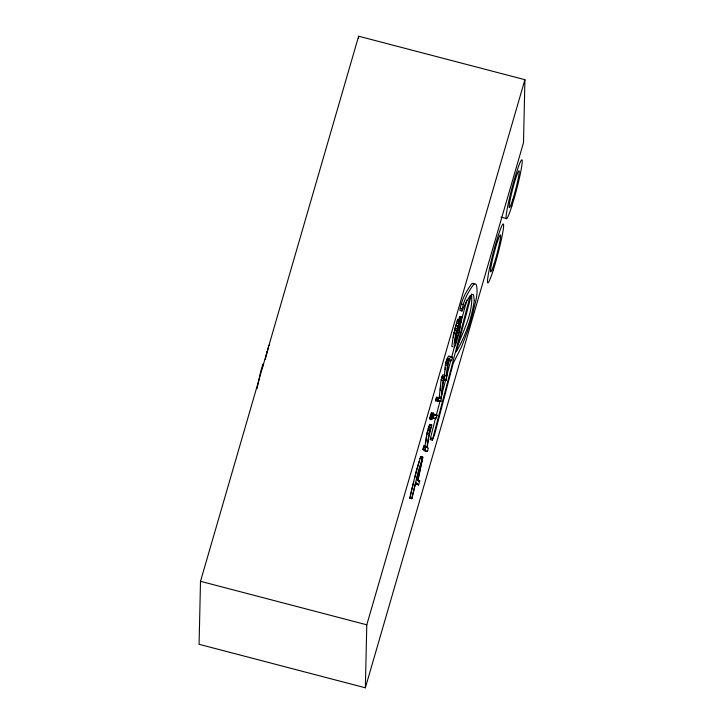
<?xml version="1.0" encoding="UTF-8"?>
<svg xmlns="http://www.w3.org/2000/svg" width="724" height="724" viewBox="0 0 724 724"><rect width="100%" height="100%" fill="white"/><g stroke="black" fill="none" stroke-linecap="round" stroke-linejoin="round"><path stroke-width="1.09" d="M265.274 359.294L268.595 346.733M200.503 581.309L199.082 644.297L365.358 687.8L523.497 142.691L524.918 79.703L358.642 36.2L200.503 581.309L366.787 624.812L365.358 687.8M358.588 38.453L358.642 36.2M419.694 480.989L417.422 480.537L419.694 480.989L418.644 484.799L416.2 484.266M457.686 320.279L457.713 319.311L459.749 319.845L454.989 341.674L455.179 343.149L458.672 332.968L461.668 317.157L459.396 331.311L456.165 343.203L454.382 347.393L454.12 343.647L455.432 335.664L459.749 319.845M444.518 375.195C445.142 368.806 444.699 361.249 448.826 355.937L450.473 356.561M439.794 396.381L439.586 398.218M445.305 369.747L445.459 367.747M440.246 390.146L440.59 386.209M424.119 445.912L422.825 449.604L425.115 451.206L427.486 451.333L428.219 448.581L428.228 447.975L427.296 447.803L428.318 439.26L431.73 424.943L429.694 424.409L428.527 427.432L426.554 435.323L424.988 445.957M431.73 424.943L429.124 433.296L426.925 447.441L425.812 446.373L424.925 449.486L426.391 451.369L427.486 451.333M437.64 401.404L438.608 397.612L441.233 398.318L442.355 385.077L443.595 378.534L445.215 375.068L446.5 376.715C447.17 370.027 446.563 362.072 450.862 356.47L452.509 357.095L452.446 357.837L451.604 360.76L449.839 359.828L448.391 362.597L446.256 380.453L444.328 378.091L443.45 380.824L440.979 401.277L435.604 400.87L436.572 397.078L439.197 397.784L441.088 379.982L442.708 374.86L443.631 374.806M474.202 283.926L473.007 283.256L471.577 283.98C465.767 291.727 461.125 300.759 459.921 310.469L461.957 311.003C463.161 301.293 467.804 292.261 473.614 284.514L475.044 283.79L476.238 284.46C478.763 293.754 474.89 303.383 472.998 312.497A33.494 2.661 -75.3 0 1 467.17 332.144L461.568 346.76L453.17 363.43L434.681 434.228L432.355 440.156L430.318 439.622L430.481 438.029L435.649 417.685M432.355 440.156L470.31 295.347L466.156 302.017L461.957 311.003M458.944 320.569L459.541 316.687L461.668 317.157M456.763 323.601L456.699 323.049M429.658 419.006L431.495 412.644L433.531 413.169C433.703 414.879 430.735 423.712 430.128 417.811M431.694 419.54L433.531 413.169M434.97 415.395L435.07 414.644L437.106 415.178L435.993 418.734L433.323 417.839L433.975 414.997L434.726 414.291L436.192 415.657L437.106 415.178M425.712 442.97L426.137 439.785M429.694 424.409L429.16 427.214M418.508 484.881L415.748 482.329L411.884 498.537L409.648 498.356L416.291 470.826L420.725 456.482L422.843 457.423L417.992 480.374L419.106 481.288L419.703 480.718M411.685 498.89L418.327 471.351L422.762 457.016M431.386 413.341L431.495 412.644M426.282 438.726L426.744 435.929M453.296 337.42L455.568 326.823M445.857 364.525L446.355 362.063M262.767 366.453L262.957 363.982L260.767 371.159L257.029 388.679M426.898 434.997L427.504 432.273M457.713 319.311L453.396 335.14L451.903 345.656L452.102 346.832L452.672 346.452M410.499 495.596L410.915 493.723M411.105 492.881L411.657 490.356M411.92 489.288L413.712 481.795M266.296 355.167L266.604 353.909M414.599 478.302L418.716 463.043M436.228 415.504L440.273 400.236M441.133 396.96L445.758 379.512M446.337 377.331L450.952 359.882M451.532 357.701L454.708 345.701M460.192 324.976L466.844 300.116M366.787 624.812L524.918 79.703M455.993 325.257L456.392 323.927M267.002 352.488L267.437 351.086M410.173 496.972L409.648 498.356M418.97 462.265L419.468 460.699M441.74 378.851L442.038 377.955M428.472 429.214L428.852 428.21M446.69 360.977L447.043 360.154M458.057 344.588C464.455 328.741 473.406 311.573 471.478 294.134M269.102 345.511L269.563 344.597M416.472 484.347L416.825 483.849M430.318 439.622L431.205 438.183M435.604 400.87L436.092 400.671M433.957 418.201L431.957 417.739M501.008 217.146L506.348 218.548M461.233 303.935L463.269 304.469M460.165 308.397L462.202 308.931M459.541 316.687L461.577 317.221M459.414 317.067L461.45 317.601M459.288 317.827L461.324 318.361M459.215 318.46L461.251 318.994M457.45 319.628L459.487 320.162M456.962 320.967L458.998 321.501M456.328 323.058L458.364 323.592M455.613 325.646L457.649 326.18M457.776 327.483L459.812 328.017M454.998 328.017L457.034 328.551M457.26 329.845L459.297 330.37M454.419 330.388L456.455 330.922M456.636 332.434L458.672 332.968M453.885 332.759L455.921 333.293M447.215 358.335L449.251 358.86M446.681 359.801L448.717 360.335M446.156 361.602L448.192 362.136M445.767 363.204L447.803 363.738M445.441 364.887L447.477 365.412M442.183 375.955L444.219 376.489M441.884 376.86L443.921 377.394M441.559 378L443.595 378.534M446.256 380.453L444.065 380.181L443.541 379.104M441.088 379.982L443.124 380.507M436.246 397.847L438.282 398.381M435.929 398.924L437.966 399.458M440.979 401.277L437.567 400.725M435.676 400.146L437.712 400.671M431.214 413.304L433.251 413.838M432.219 413.766L434.255 414.3M430.744 414.553L432.78 415.087M430.327 415.811L432.355 416.336M430.156 416.363L432.192 416.897M429.766 418.074L431.803 418.608M429.794 418.734L431.83 419.268M429.567 424.545L431.604 425.079M429.305 425.142L431.341 425.676M428.527 427.432L430.563 427.965M428.074 428.952L430.11 429.486M427.622 430.59L429.658 431.115M427.088 432.762L429.124 433.296M430.481 438.029L432.518 438.554M423.775 445.839L425.812 446.373M423.585 446.292L425.622 446.826M424.888 446.907L426.925 447.441M423.287 447.314L425.323 447.848M422.888 448.961L424.925 449.486M420.553 456.591L422.59 457.125M420.264 457.224L422.3 457.758M419.857 458.364L421.893 458.898M416.608 484.275L418.644 484.799M409.766 497.542L411.802 498.067M459.631 316.623L459.631 317.311M455.097 339.637L455.007 340.669L458.889 323.357L455.097 339.637M421.902 460.926L417.694 480.401L416.635 478.836L421.902 460.926M474.283 300.442C471.577 318.46 465.469 336.189 456.174 351.864L471.586 294.243L473.514 294.668L474.283 300.442M493.27 270.079A30.399 2.407 -75.3 0 0 503.388 224.033A30.399 2.407 -75.3 0 0 490.039 265.943A30.399 2.407 -75.3 0 0 493.27 270.079M494.13 263.844A19.068 1.511 -75.3 0 0 500.474 234.965A19.068 1.511 -75.3 0 0 492.103 261.255A19.068 1.511 -75.3 0 0 494.13 263.844M511.877 205.951A30.399 2.407 -75.3 0 0 521.995 159.904A30.399 2.407 -75.3 0 0 508.646 201.815A30.399 2.407 -75.3 0 0 511.877 205.951M512.728 199.715A19.068 1.511 -75.3 0 0 519.081 170.837A19.068 1.511 -75.3 0 0 510.71 197.118A19.068 1.511 -75.3 0 0 512.728 199.715"/></g></svg>
